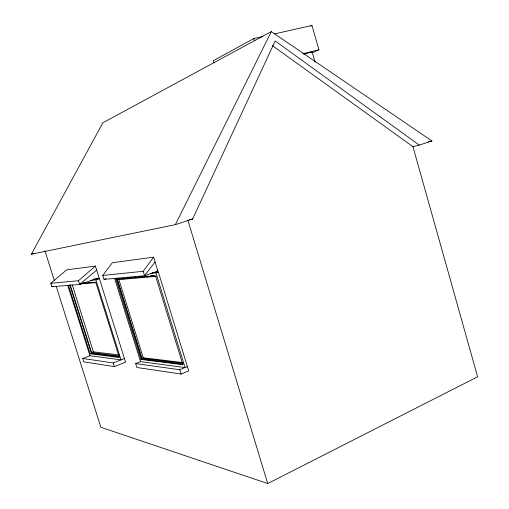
<?xml version="1.0" encoding="UTF-8"?>
<svg xmlns="http://www.w3.org/2000/svg" width="509" height="509" viewBox="0 0 509 509"><rect width="100%" height="100%" fill="white"/><g stroke="black" fill="none" stroke-linecap="round" stroke-linejoin="round"><path stroke-width="0.76" d="M192.631 219.023L275.184 40.968L419.282 145.097L431.931 140.968L271.316 31.615L102.863 122.777L31.38 254.188L175.338 224.66L192.631 219.023L189.183 219.742M175.338 224.66L271.316 31.615M102.767 275.42L143.214 271.303L153.61 257.166L157.879 271.062L144.581 275.719L104.001 279.377L102.767 275.42L112.336 262.727L153.61 257.166M155.073 261.925L144.581 275.719L143.214 271.303M50.811 283.297L78.443 280.726L95.387 266.086L99.051 277.812L79.62 284.461L51.893 286.713L50.811 283.297L66.571 269.872L95.387 266.086M96.64 270.101L79.62 284.461L78.443 280.726M262.937 36.514L253.749 38.589L213.411 60.622L214.073 62.861M310.547 26.169L311.947 25.45L318.933 49.774L312.437 52.783M56.219 286.421L100.884 427.28L267.721 483.55L477.62 376.787L412.958 146.675L272.391 45.613M310.738 52.707L312.17 52.039L315.02 61.964M150.422 273.428L155.945 272.907L185.06 367.543L140.548 361.657L135.68 363.604L136.889 367.485L181.102 374.058L188.724 370.876L158.35 272.06L152.127 272.659M135.68 363.604L179.766 369.731L187.401 366.575M143.233 357.77L118.794 279.237L117.509 279.683L141.973 358.272L143.233 357.77L182.852 362.573M119.24 278.652L115.937 279.18L140.936 359.424L141.833 359.068L183.049 364.221M90.424 280.357L95.927 279.861L121.002 359.882L89.972 355.715L82.751 358.495L83.813 361.854L114.391 366.607L125.564 362.179L99.433 278.658L93.255 279.237M82.751 358.495L113.24 362.942L124.425 358.533M68.486 285.269L90.125 353.768L91.461 353.252L119.227 356.764M70.108 284.773L91.518 352.559L93.382 351.846L119.068 354.964M155.945 272.907L158.35 272.06M104.001 279.377L106.158 278.633M95.927 279.861L99.433 278.658M51.893 286.713L53.4 286.204M31.38 254.188L34.294 253.266M428.075 141.935L431.931 140.968M412.958 146.675L419.282 145.097M302.747 53.706L318.933 49.774M303.669 54.107L312.17 52.039M274.427 33.918L311.947 25.45M156.308 271.221L157.879 271.062M121.613 278.442L124.781 278.162M127.155 277.952L130.323 277.672M133.492 277.392L135.865 277.182M139.033 276.902L142.202 276.622M144.581 276.412L147.744 276.132M150.123 275.923L153.292 275.643M115.937 279.18L155.461 275.713L182.852 364.718L140.936 359.424M122.682 278.9L125.017 278.697M128.904 278.359L131.239 278.156M135.127 277.819L136.686 277.685M140.573 277.348L142.902 277.144M146.789 276.807L148.348 276.673M152.236 276.336L154.571 276.132M117.509 279.683L156.282 276.355M83.012 282.915L84.589 282.781M88.528 282.444L90.895 282.247M80.816 283.462L95.743 282.209L119.348 357.522L90.125 353.768M79.379 284.003L95.59 282.667M141.973 358.272L183.043 363.318M91.518 352.559L119.411 356.026M44.938 250.829L54.298 280.364M72.253 284.875L93.382 351.846M69.848 284.805L91.461 353.252M67.792 285.524L89.972 355.715M113.24 362.942L114.391 366.607M114.601 278.378L140.548 361.657M116.86 278.862L141.833 359.068M179.766 369.731L181.102 374.058M187.808 220.034L267.721 483.55M253.749 38.589L254.398 40.809"/></g></svg>
